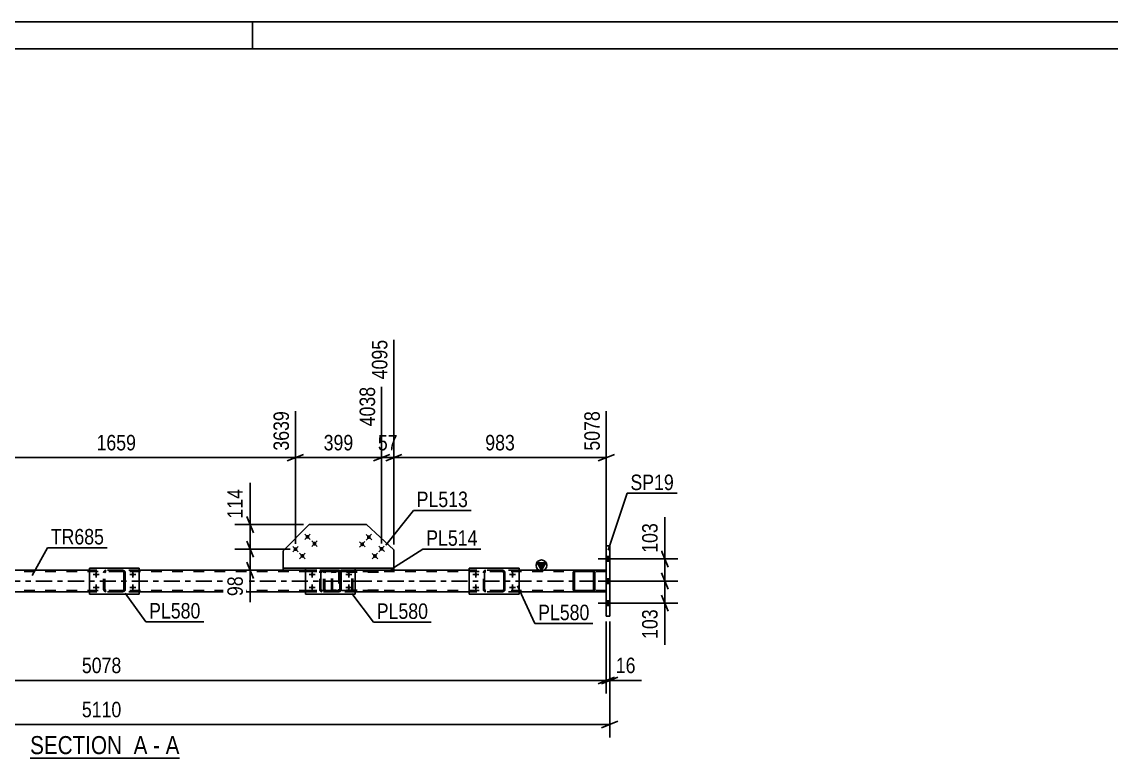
# Model space of a CAD drawing. Header units: millimetres. Extents: x 0 to 841, y 0 to 594.
# Drawn here: x 168.3 to 370, y 457.7 to 594 of the extents above; entities that cross this region are included whole.
import ezdxf

# ---------------------------------------------------------------- set-up
doc = ezdxf.new("R2010")
doc.units = ezdxf.units.MM
doc.linetypes.add('DXK_LINE_DOT2', pattern=[3.9198, 1.9599, -1.9599])
doc.linetypes.add('DXK_LINE_DOT3', pattern=[5.9187, 2.979, -0.9799, 0.9799, -0.9799])
doc.styles.add('Arial Narrow', font='ARIALN.TTF', dxfattribs={"height": 0.2})

# ---------------------------------------------------------------- blocks, each defined once
blk = doc.blocks.new('Unknown-570385202-1113')
at = {"color": 5, "linetype": 'Continuous'}
for p, q in [((841, 594), (0, 594)), ((211, 589), (211, 594)), ((836, 589), (5, 589))]:
    blk.add_line(p, q, dxfattribs=at)
blk = doc.blocks.new('Unknown-570385202-11 - 2560')
at = {"color": 6, "linetype": 'Continuous'}
blk.add_line((169.84, 457.71), (197.49, 457.71), dxfattribs=at)
at = {"color": 0, "linetype": 'Continuous'}
for points in [[(187.95, 458.46), (187.95, 461.96), (169.84, 461.96), (169.84, 458.46)], [(191.56, 458.46), (191.56, 461.96), (189, 461.96), (189, 458.46)], [(193.88, 458.46), (193.88, 461.96), (192.61, 461.96), (192.61, 458.46)], [(197.49, 458.46), (197.49, 461.96), (194.93, 461.96), (194.93, 458.46)]]:
    blk.add_wipeout(points, dxfattribs=at)
at = {"color": 7, "linetype": 'Continuous', "style": 'Arial Narrow'}
for s, p in [('SECTION ', (169.84, 458.46)), ('A', (189, 458.46)), ('-', (192.61, 458.46)), ('A', (194.93, 458.46))]:
    blk.add_text(s, height=3.34, dxfattribs=at).set_placement(p)
blk = doc.blocks.new('Part-570385202-2629 - 2560')
at = {"color": 2, "linetype": 'Continuous'}
for p, q in [((180.85, 488.09), (180.85, 492.89)), ((180.85, 492.89), (180.85, 492.89)), ((180.85, 492.89), (190.05, 492.89)), ((190.05, 492.89), (190.05, 488.09)), ((180.85, 488.09), (180.85, 488.09)), ((190.05, 488.09), (180.85, 488.09))]:
    blk.add_line(p, q, dxfattribs=at)
at = {"color": 7, "linetype": 'DXK_LINE_DOT2'}
for p, q in [((180.85, 492.89), (180.85, 488.09)), ((180.85, 492.89), (180.85, 492.89)), ((190.05, 488.09), (190.05, 492.89)), ((180.85, 488.09), (180.85, 488.09))]:
    blk.add_line(p, q, dxfattribs=at)
blk = doc.blocks.new('Part-570385202-2566 - 2560')
at = {"linetype": 'Continuous'}
blk.add_hatch(color=2, dxfattribs=at).paths.add_polyline_path([(264.52, 492.49), (263.72, 493.89), (265.32, 493.89)])
at = {"color": 2, "linetype": 'Continuous'}
for p, q in [((98.17, 492.49), (89.65, 492.49)), ((106.27, 492.49), (98.27, 492.49)), ((123.47, 492.49), (115.47, 492.49)), ((131.57, 492.49), (123.57, 492.49)), ((180.85, 492.49), (152.61, 492.49)), ((216.7, 492.49), (190.05, 492.49)), ((251.16, 492.49), (237.18, 492.49)), ((276.52, 492.49), (260.36, 492.49)), ((264.52, 492.49), (263.72, 493.89)), ((263.72, 493.89), (265.32, 493.89)), ((265.32, 493.89), (264.52, 492.49)), ((89.65, 488.49), (98.17, 488.49)), ((98.27, 488.49), (106.27, 488.49)), ((123.47, 488.49), (115.47, 488.49)), ((140.85, 488.49), (123.57, 488.49)), ((180.85, 488.49), (150.05, 488.49)), ((220.85, 488.49), (190.05, 488.49)), ((251.16, 488.49), (230.05, 488.49)), ((270.87, 488.49), (260.36, 488.49)), ((276.52, 488.49), (273.93, 488.49))]:
    blk.add_line(p, q, dxfattribs=at)
at = {"color": 7, "linetype": 'DXK_LINE_DOT2'}
for p, q in [((89.65, 492.49), (89.65, 488.49)), ((98.17, 492.25), (89.65, 492.25)), ((123.47, 492.25), (98.27, 492.25)), ((115.47, 492.49), (106.27, 492.49)), ((276.52, 492.25), (123.57, 492.25)), ((152.61, 492.49), (131.57, 492.49)), ((190.05, 492.49), (180.85, 492.49)), ((237.18, 492.49), (216.7, 492.49)), ((260.36, 492.49), (251.16, 492.49)), ((276.52, 488.49), (276.52, 492.49)), ((276.52, 492.49), (276.52, 492.49)), ((276.52, 492.49), (276.52, 488.49)), ((276.52, 492.49), (276.52, 492.49)), ((276.52, 492.25), (276.52, 492.25)), ((98.17, 488.73), (89.65, 488.73)), ((89.65, 488.53), (89.65, 488.49)), ((123.47, 488.73), (98.27, 488.73)), ((115.47, 488.49), (106.27, 488.49)), ((276.52, 488.73), (123.57, 488.73)), ((150.05, 488.49), (140.85, 488.49)), ((190.05, 488.49), (180.85, 488.49)), ((230.05, 488.49), (220.85, 488.49)), ((260.36, 488.49), (251.16, 488.49)), ((273.93, 488.49), (270.87, 488.49)), ((276.52, 488.73), (276.52, 488.73)), ((276.52, 488.49), (276.52, 488.49)), ((276.52, 488.49), (276.52, 488.49))]:
    blk.add_line(p, q, dxfattribs=at)
at = {"color": 7, "linetype": 'DXK_LINE_DOT3'}
for p, q in [((89.65, 490.49), (98.17, 490.49)), ((98.27, 490.49), (123.47, 490.49)), ((123.57, 490.49), (276.52, 490.49))]:
    blk.add_line(p, q, dxfattribs=at)
at = {"color": 2, "linetype": 'Continuous'}
blk.add_circle((264.52, 493.39), 1, dxfattribs=at)
blk = doc.blocks.new('Bolt-570385202-2641 - 2560')
at = {"linetype": 'Continuous'}
for points in [[(232.82, 498.37, -1), (232.29, 498.86, -1)], [(231.6, 497.05, -1), (231.07, 497.54, -1)], [(235.17, 496.2, -1), (234.64, 496.69, -1)], [(233.95, 494.88, -1), (233.42, 495.37, -1)]]:
    blk.add_hatch(color=1, dxfattribs=at).paths.add_polyline_path(points)
at = {"color": 1, "linetype": 'Continuous'}
for p, q in [((232.03, 499.11), (233.09, 498.13)), ((233.05, 499.15), (232.07, 498.09)), ((230.81, 497.78), (231.86, 496.81)), ((231.82, 497.82), (230.85, 496.77)), ((234.38, 496.93), (235.44, 495.96)), ((235.4, 496.97), (234.42, 495.92)), ((233.16, 495.61), (234.21, 494.63)), ((234.17, 495.65), (233.2, 494.59))]:
    blk.add_line(p, q, dxfattribs=at)
blk = doc.blocks.new('Part-570385202-2577 - 2560')
at = {"color": 2, "linetype": 'Continuous'}
for p, q in [((276.52, 496.99), (276.52, 496.99)), ((276.52, 496.99), (277.16, 496.99)), ((276.52, 496.99), (276.52, 483.99)), ((277.16, 483.99), (277.16, 496.99)), ((276.52, 483.99), (276.52, 483.99)), ((276.52, 483.99), (277.16, 483.99))]:
    blk.add_line(p, q, dxfattribs=at)
at = {"color": 7, "linetype": 'DXK_LINE_DOT2'}
for p, q in [((276.52, 483.99), (276.52, 496.99)), ((277.16, 496.99), (277.16, 496.99)), ((277.16, 496.99), (277.16, 483.99)), ((277.16, 483.99), (277.16, 483.99))]:
    blk.add_line(p, q, dxfattribs=at)
blk = doc.blocks.new('Part-570385202-2587 - 2560')
at = {"color": 7, "linetype": 'DXK_LINE_DOT2'}
for p, q in [((254.05, 492.45), (254.24, 492.49)), ((254.05, 492.45), (254.06, 492.45)), ((254.24, 492.49), (254.06, 492.45)), ((254.07, 492.18), (254.15, 492.23)), ((254.15, 492.23), (254.07, 492.18)), ((254.15, 492.23), (254.24, 492.25)), ((254.24, 492.25), (254.15, 492.23)), ((257.28, 492.49), (254.24, 492.49)), ((257.28, 492.25), (254.24, 492.25)), ((257.28, 492.49), (257.46, 492.45)), ((257.47, 492.45), (257.28, 492.49)), ((257.28, 492.25), (257.38, 492.23)), ((257.37, 492.23), (257.28, 492.25)), ((257.37, 492.23), (257.38, 492.23)), ((257.45, 492.18), (257.37, 492.23)), ((257.38, 492.23), (257.45, 492.18)), ((253.76, 492.01), (253.79, 492.19)), ((253.8, 492.19), (253.76, 492.01)), ((253.76, 488.97), (253.76, 492.01)), ((253.76, 492.01), (253.76, 492.01)), ((253.76, 488.97), (253.76, 492.01)), ((254, 492.01), (254.02, 492.1)), ((254.02, 492.1), (254, 492.01)), ((254, 488.97), (254, 492.01)), ((254, 492.01), (254, 492.01)), ((254, 492.01), (254, 488.97)), ((254.02, 492.1), (254.07, 492.18)), ((254.07, 492.18), (254.02, 492.1)), ((257.45, 492.18), (257.51, 492.1)), ((257.5, 492.1), (257.45, 492.18)), ((257.52, 492.01), (257.5, 492.1)), ((257.51, 492.1), (257.52, 492.01)), ((257.52, 488.97), (257.52, 492.01)), ((257.52, 492.01), (257.52, 492.01)), ((257.52, 492.01), (257.52, 488.97)), ((257.72, 492.19), (257.76, 492.01)), ((257.76, 492.01), (257.73, 492.19)), ((257.76, 488.97), (257.76, 492.01)), ((257.76, 492.01), (257.76, 492.01)), ((257.76, 492.01), (257.76, 488.97)), ((253.76, 488.97), (253.76, 488.97)), ((253.79, 488.79), (253.76, 488.97)), ((253.76, 488.97), (253.8, 488.79)), ((254, 488.97), (254, 488.97)), ((254.02, 488.88), (254, 488.97)), ((254, 488.97), (254.02, 488.88)), ((254.07, 488.8), (254.02, 488.88)), ((254.02, 488.88), (254.07, 488.8)), ((254.05, 488.53), (254.06, 488.53)), ((254.24, 488.49), (254.05, 488.53)), ((254.06, 488.53), (254.24, 488.49)), ((254.15, 488.75), (254.07, 488.8)), ((254.07, 488.8), (254.15, 488.75)), ((254.24, 488.73), (254.15, 488.75)), ((254.15, 488.75), (254.24, 488.73)), ((257.28, 488.73), (254.24, 488.73)), ((257.28, 488.49), (254.24, 488.49)), ((257.38, 488.75), (257.28, 488.73)), ((257.28, 488.73), (257.37, 488.75)), ((257.46, 488.53), (257.28, 488.49)), ((257.28, 488.49), (257.47, 488.53)), ((257.37, 488.75), (257.45, 488.8)), ((257.37, 488.75), (257.38, 488.75)), ((257.45, 488.8), (257.38, 488.75)), ((257.51, 488.88), (257.45, 488.8)), ((257.45, 488.8), (257.5, 488.88)), ((257.5, 488.88), (257.52, 488.97)), ((257.52, 488.97), (257.51, 488.88)), ((257.52, 488.97), (257.52, 488.97)), ((257.76, 488.97), (257.72, 488.79)), ((257.73, 488.79), (257.76, 488.97)), ((257.76, 488.97), (257.76, 488.97))]:
    blk.add_line(p, q, dxfattribs=at)
at = {"color": 7, "linetype": 'DXK_LINE_DOT3'}
blk.add_line((255.77, 490.49), (255.75, 490.49), dxfattribs=at)
at = {"color": 7, "linetype": 'DXK_LINE_DOT2'}
for centre, start, end in [((254.24, 492.01), 112.5, 157.5), ((254.24, 492.01), 112.5, 157.5), ((257.28, 492.01), 22.5, 67.5), ((257.28, 492.01), 22.5, 67.5), ((254.24, 488.97), 202.5, 247.5), ((254.24, 488.97), 202.5, 247.5), ((257.28, 488.97), 292.5, 337.5), ((257.28, 488.97), 292.5, 337.5)]:
    blk.add_arc(centre, 0.48, start, end, dxfattribs=at)
blk = doc.blocks.new('Bolt-570385202-2652 - 2560')
at = {"linetype": 'Continuous'}
for points in [[(221.46, 498.93, -1), (220.96, 498.42, -1)], [(219.21, 496.65, -1), (218.71, 496.14, -1)], [(222.74, 497.67, -1), (222.24, 497.15, -1)], [(220.49, 495.39, -1), (219.99, 494.88, -1)]]:
    blk.add_hatch(color=1, dxfattribs=at).paths.add_polyline_path(points)
at = {"color": 1, "linetype": 'Continuous'}
for p, q in [((220.7, 498.16), (221.71, 499.19)), ((220.7, 499.18), (221.72, 498.17)), ((218.45, 496.9), (219.47, 495.89)), ((218.46, 495.88), (219.47, 496.91)), ((221.98, 497.92), (223, 496.9)), ((221.98, 496.9), (223, 497.92)), ((219.73, 495.64), (220.75, 494.63)), ((219.74, 494.62), (220.75, 495.64))]:
    blk.add_line(p, q, dxfattribs=at)
blk = doc.blocks.new('Part-570385202-2588 - 2560')
at = {"color": 7, "linetype": 'DXK_LINE_DOT2'}
for p, q in [((223.74, 492.45), (223.93, 492.49)), ((223.74, 492.45), (223.75, 492.45)), ((223.93, 492.49), (223.75, 492.45)), ((223.76, 492.18), (223.84, 492.23)), ((223.84, 492.23), (223.76, 492.18)), ((223.84, 492.23), (223.93, 492.25)), ((223.93, 492.25), (223.84, 492.23)), ((226.97, 492.49), (223.93, 492.49)), ((226.97, 492.25), (223.93, 492.25)), ((226.97, 492.49), (227.15, 492.45)), ((227.16, 492.45), (226.97, 492.49)), ((226.97, 492.25), (227.07, 492.23)), ((227.06, 492.23), (226.97, 492.25)), ((227.06, 492.23), (227.07, 492.23)), ((227.14, 492.18), (227.06, 492.23)), ((227.07, 492.23), (227.14, 492.18)), ((223.45, 492.01), (223.48, 492.19)), ((223.49, 492.19), (223.45, 492.01)), ((223.45, 488.97), (223.45, 492.01)), ((223.45, 492.01), (223.45, 492.01)), ((223.45, 488.97), (223.45, 492.01)), ((223.69, 492.01), (223.71, 492.1)), ((223.71, 492.1), (223.69, 492.01)), ((223.69, 488.97), (223.69, 492.01)), ((223.69, 492.01), (223.69, 492.01)), ((223.69, 492.01), (223.69, 488.97)), ((223.71, 492.1), (223.76, 492.18)), ((223.76, 492.18), (223.71, 492.1)), ((227.14, 492.18), (227.2, 492.1)), ((227.19, 492.1), (227.14, 492.18)), ((227.21, 492.01), (227.19, 492.1)), ((227.2, 492.1), (227.21, 492.01)), ((227.21, 488.97), (227.21, 492.01)), ((227.21, 492.01), (227.21, 492.01)), ((227.21, 492.01), (227.21, 488.97)), ((227.41, 492.19), (227.45, 492.01)), ((227.45, 492.01), (227.42, 492.19)), ((227.45, 488.97), (227.45, 492.01)), ((227.45, 492.01), (227.45, 492.01)), ((227.45, 492.01), (227.45, 488.97)), ((223.45, 488.97), (223.45, 488.97)), ((223.48, 488.79), (223.45, 488.97)), ((223.45, 488.97), (223.49, 488.79)), ((223.69, 488.97), (223.69, 488.97)), ((223.71, 488.88), (223.69, 488.97)), ((223.69, 488.97), (223.71, 488.88)), ((223.76, 488.8), (223.71, 488.88)), ((223.71, 488.88), (223.76, 488.8)), ((223.74, 488.53), (223.75, 488.53)), ((223.93, 488.49), (223.74, 488.53)), ((223.75, 488.53), (223.93, 488.49)), ((223.84, 488.75), (223.76, 488.8)), ((223.76, 488.8), (223.84, 488.75)), ((223.93, 488.73), (223.84, 488.75)), ((223.84, 488.75), (223.93, 488.73)), ((226.97, 488.73), (223.93, 488.73)), ((226.97, 488.49), (223.93, 488.49)), ((227.07, 488.75), (226.97, 488.73)), ((226.97, 488.73), (227.06, 488.75)), ((227.15, 488.53), (226.97, 488.49)), ((226.97, 488.49), (227.16, 488.53)), ((227.06, 488.75), (227.14, 488.8)), ((227.06, 488.75), (227.07, 488.75)), ((227.14, 488.8), (227.07, 488.75)), ((227.2, 488.88), (227.14, 488.8)), ((227.14, 488.8), (227.19, 488.88)), ((227.19, 488.88), (227.21, 488.97)), ((227.21, 488.97), (227.2, 488.88)), ((227.21, 488.97), (227.21, 488.97)), ((227.45, 488.97), (227.41, 488.79)), ((227.42, 488.79), (227.45, 488.97)), ((227.45, 488.97), (227.45, 488.97))]:
    blk.add_line(p, q, dxfattribs=at)
at = {"color": 7, "linetype": 'DXK_LINE_DOT3'}
blk.add_line((225.46, 490.49), (225.44, 490.49), dxfattribs=at)
at = {"color": 7, "linetype": 'DXK_LINE_DOT2'}
for centre, start, end in [((223.93, 492.01), 112.5, 157.5), ((223.93, 492.01), 112.5, 157.5), ((226.97, 492.01), 22.5, 67.5), ((226.97, 492.01), 22.5, 67.5), ((223.93, 488.97), 202.5, 247.5), ((223.93, 488.97), 202.5, 247.5), ((226.97, 488.97), 292.5, 337.5), ((226.97, 488.97), 292.5, 337.5)]:
    blk.add_arc(centre, 0.48, start, end, dxfattribs=at)
blk = doc.blocks.new('Part-570385202-2593 - 2560')
at = {"color": 2, "linetype": 'Continuous'}
for p, q in [((220.85, 488.09), (220.85, 492.89)), ((220.85, 492.89), (220.85, 492.89)), ((220.85, 492.89), (230.05, 492.89)), ((230.05, 492.89), (230.05, 488.09)), ((220.85, 488.09), (220.85, 488.09)), ((230.05, 488.09), (220.85, 488.09))]:
    blk.add_line(p, q, dxfattribs=at)
at = {"color": 7, "linetype": 'DXK_LINE_DOT2'}
for p, q in [((220.85, 492.89), (220.85, 488.09)), ((220.85, 492.89), (220.85, 492.89)), ((230.05, 488.09), (230.05, 492.89)), ((220.85, 488.09), (220.85, 488.09))]:
    blk.add_line(p, q, dxfattribs=at)
blk = doc.blocks.new('Part-570385202-2603 - 2560')
at = {"color": 2, "linetype": 'Continuous'}
for p, q in [((221.48, 500.94), (216.7, 496.1)), ((232.11, 500.94), (221.48, 500.94)), ((237.18, 496.25), (232.11, 500.94)), ((237.18, 496.25), (237.18, 492.89)), ((216.7, 496.1), (216.7, 492.89))]:
    blk.add_line(p, q, dxfattribs=at)
at = {"color": 7, "linetype": 'DXK_LINE_DOT2'}
blk.add_line((237.18, 492.89), (216.7, 492.89), dxfattribs=at)
blk = doc.blocks.new('Part-570385202-2668 - 2560')
at = {"color": 7, "linetype": 'DXK_LINE_DOT2'}
for p, q in [((226.01, 492.32), (225.88, 492.3)), ((234.32, 492.32), (226.01, 492.32)), ((229.35, 492.3), (229.22, 492.32)), ((225.69, 492.1), (225.67, 492)), ((225.67, 488.98), (225.67, 492)), ((225.7, 492.12), (225.69, 492.1)), ((225.84, 492), (225.85, 492.06)), ((225.84, 488.98), (225.84, 492)), ((225.85, 492.06), (225.89, 492.12)), ((225.89, 492.12), (225.94, 492.15)), ((225.94, 492.15), (226.01, 492.16)), ((234.32, 492.16), (226.01, 492.16)), ((229.22, 492.16), (229.29, 492.15)), ((229.29, 492.15), (229.34, 492.12)), ((229.34, 492.12), (229.38, 492.06)), ((229.38, 492.06), (229.39, 492)), ((229.39, 488.98), (229.39, 492)), ((229.54, 492.1), (229.54, 492.12)), ((229.56, 492), (229.54, 492.1)), ((229.56, 488.98), (229.56, 492)), ((225.67, 488.98), (225.7, 488.86)), ((225.85, 488.92), (225.84, 488.98)), ((225.89, 488.87), (225.85, 488.92)), ((225.88, 488.69), (226.01, 488.66)), ((225.94, 488.83), (225.89, 488.87)), ((226.01, 488.82), (225.94, 488.83)), ((234.32, 488.82), (226.01, 488.82)), ((234.32, 488.66), (226.01, 488.66)), ((229.29, 488.83), (229.22, 488.82)), ((229.22, 488.66), (229.35, 488.69)), ((229.34, 488.87), (229.29, 488.83)), ((229.38, 488.92), (229.34, 488.87)), ((229.39, 488.98), (229.38, 488.92)), ((229.54, 488.86), (229.56, 488.98))]:
    blk.add_line(p, q, dxfattribs=at)
at = {"color": 7, "linetype": 'DXK_LINE_DOT3'}
blk.add_line((232.72, 490.49), (224.2, 490.49), dxfattribs=at)
at = {"color": 7, "linetype": 'DXK_LINE_DOT2'}
for centre, start, end in [((226, 491.99), 110.7583, 155.68), ((229.24, 491.99), 24.32, 69.2417), ((226, 489), 204.32, 249.2417), ((229.24, 489), 290.7583, 335.68)]:
    blk.add_arc(centre, 0.331, start, end, dxfattribs=at)
blk = doc.blocks.new('Bolt-570385202-2604 - 2560')
at = {"linetype": 'Continuous'}
for points in [[(277.16, 494.15), (277.16, 495.03), (276.52, 495.03), (276.52, 494.15)], [(277.16, 494.15), (277.16, 495.03), (276.52, 495.03), (276.52, 494.15)], [(277.16, 494.15), (277.16, 495.03), (276.52, 495.03), (276.52, 494.15)], [(277.16, 490.03), (277.16, 490.91), (276.52, 490.91), (276.52, 490.03)], [(277.16, 490.03), (277.16, 490.91), (276.52, 490.91), (276.52, 490.03)], [(277.16, 485.95), (277.16, 486.83), (276.52, 486.83), (276.52, 485.95)], [(277.16, 485.95), (277.16, 486.83), (276.52, 486.83), (276.52, 485.95)], [(277.16, 485.95), (277.16, 486.83), (276.52, 486.83), (276.52, 485.95)]]:
    blk.add_hatch(color=1, dxfattribs=at).paths.add_polyline_path(points)
at = {"color": 1, "linetype": 'Continuous'}
for p, q in [((278.32, 494.59), (275, 494.59)), ((278.32, 494.59), (275, 494.59)), ((278.32, 494.59), (275, 494.59)), ((277.16, 495.03), (276.52, 495.03)), ((277.16, 495.03), (276.52, 495.03)), ((277.16, 495.03), (276.52, 495.03)), ((277.16, 494.15), (276.52, 494.15)), ((277.16, 494.15), (276.52, 494.15)), ((277.16, 494.15), (276.52, 494.15)), ((278.32, 490.47), (275, 490.47)), ((278.32, 490.47), (275, 490.47)), ((277.16, 490.91), (276.52, 490.91)), ((277.16, 490.91), (276.52, 490.91)), ((277.16, 490.03), (276.52, 490.03)), ((277.16, 490.03), (276.52, 490.03)), ((278.32, 486.39), (275, 486.39)), ((278.32, 486.39), (275, 486.39)), ((278.32, 486.39), (275, 486.39)), ((277.16, 486.83), (276.52, 486.83)), ((277.16, 486.83), (276.52, 486.83)), ((277.16, 486.83), (276.52, 486.83)), ((277.16, 485.95), (276.52, 485.95)), ((277.16, 485.95), (276.52, 485.95)), ((277.16, 485.95), (276.52, 485.95))]:
    blk.add_line(p, q, dxfattribs=at)
blk = doc.blocks.new('Part-570385202-2611 - 2560')
at = {"color": 2, "linetype": 'Continuous'}
for p, q in [((251.16, 488.09), (251.16, 492.89)), ((251.16, 492.89), (251.16, 492.89)), ((251.16, 492.89), (260.36, 492.89)), ((260.36, 492.89), (260.36, 488.09)), ((251.16, 488.09), (251.16, 488.09)), ((260.36, 488.09), (251.16, 488.09))]:
    blk.add_line(p, q, dxfattribs=at)
at = {"color": 7, "linetype": 'DXK_LINE_DOT2'}
for p, q in [((251.16, 492.89), (251.16, 488.09)), ((251.16, 492.89), (251.16, 492.89)), ((260.36, 488.09), (260.36, 492.89)), ((251.16, 488.09), (251.16, 488.09))]:
    blk.add_line(p, q, dxfattribs=at)
blk = doc.blocks.new('Part-570385202-2612 - 2560')
at = {"color": 2, "linetype": 'Continuous'}
for p, q in [((270.69, 492.45), (270.87, 492.49)), ((270.69, 492.45), (270.7, 492.45)), ((270.88, 492.49), (270.7, 492.45)), ((270.71, 492.18), (270.79, 492.23)), ((270.79, 492.23), (270.88, 492.25)), ((273.92, 492.49), (270.87, 492.49)), ((270.88, 492.25), (273.92, 492.25)), ((274, 492.23), (273.91, 492.25)), ((274.1, 492.45), (273.92, 492.49)), ((273.92, 492.25), (274.01, 492.23)), ((274, 492.23), (274.01, 492.23)), ((274.08, 492.18), (274, 492.23)), ((274.01, 492.23), (274.09, 492.18)), ((270.39, 492.01), (270.43, 492.19)), ((270.39, 492.01), (270.4, 492.01)), ((270.39, 488.97), (270.39, 492.01)), ((270.44, 492.19), (270.4, 492.01)), ((270.4, 488.97), (270.4, 492.01)), ((270.64, 492.01), (270.66, 492.1)), ((270.64, 488.97), (270.64, 492.01)), ((270.66, 492.1), (270.71, 492.18)), ((274.13, 492.1), (274.08, 492.18)), ((274.09, 492.18), (274.14, 492.1)), ((274.15, 492.01), (274.13, 492.1)), ((274.14, 492.1), (274.16, 492.01)), ((274.16, 492.01), (274.15, 492.01)), ((274.15, 492.01), (274.15, 488.97)), ((274.16, 488.97), (274.16, 492.01)), ((274.4, 492.01), (274.36, 492.19)), ((274.4, 488.97), (274.4, 492.01)), ((270.4, 488.97), (270.39, 488.97)), ((270.43, 488.79), (270.39, 488.97)), ((270.4, 488.97), (270.44, 488.79)), ((270.66, 488.88), (270.64, 488.97)), ((270.71, 488.8), (270.66, 488.88)), ((270.69, 488.53), (270.7, 488.53)), ((270.87, 488.49), (270.69, 488.53)), ((270.7, 488.53), (270.88, 488.49)), ((270.79, 488.75), (270.71, 488.8)), ((270.88, 488.73), (270.79, 488.75)), ((273.92, 488.49), (270.87, 488.49)), ((273.92, 488.73), (270.88, 488.73)), ((273.91, 488.73), (274, 488.75)), ((274.01, 488.75), (273.92, 488.73)), ((273.92, 488.49), (274.1, 488.53)), ((274, 488.75), (274.08, 488.8)), ((274, 488.75), (274.01, 488.75)), ((274.09, 488.8), (274.01, 488.75)), ((274.08, 488.8), (274.13, 488.88)), ((274.14, 488.88), (274.09, 488.8)), ((274.13, 488.88), (274.15, 488.97)), ((274.16, 488.97), (274.14, 488.88)), ((274.15, 488.97), (274.16, 488.97)), ((274.36, 488.79), (274.4, 488.97))]:
    blk.add_line(p, q, dxfattribs=at)
at = {"color": 7, "linetype": 'DXK_LINE_DOT2'}
for p, q in [((270.78, 492.23), (270.7, 492.18)), ((270.87, 492.25), (270.78, 492.23)), ((270.87, 492.25), (270.88, 492.25)), ((270.88, 492.25), (270.87, 492.25)), ((273.91, 492.49), (274.1, 492.45)), ((270.65, 492.1), (270.63, 492.01)), ((270.64, 492.01), (270.63, 492.01)), ((270.63, 492.01), (270.63, 488.97)), ((270.7, 492.18), (270.65, 492.1)), ((274.36, 492.19), (274.39, 492.01)), ((274.4, 492.01), (274.39, 492.01)), ((274.39, 492.01), (274.39, 488.97)), ((270.63, 488.97), (270.64, 488.97)), ((270.63, 488.97), (270.65, 488.88)), ((270.65, 488.88), (270.7, 488.8)), ((270.7, 488.8), (270.78, 488.75)), ((270.78, 488.75), (270.87, 488.73)), ((270.87, 488.73), (270.88, 488.73)), ((270.88, 488.73), (270.87, 488.73)), ((274.1, 488.53), (273.91, 488.49)), ((274.39, 488.97), (274.36, 488.79)), ((274.39, 488.97), (274.4, 488.97))]:
    blk.add_line(p, q, dxfattribs=at)
at = {"color": 2, "linetype": 'Continuous'}
for centre, start, end in [((270.87, 492.01), 112.5, 157.5), ((270.88, 492.01), 112.5, 157.5), ((273.92, 492.01), 22.5, 67.5), ((270.87, 488.97), 202.5, 247.5), ((270.88, 488.97), 202.5, 247.5), ((273.92, 488.97), 292.5, 337.5)]:
    blk.add_arc(centre, 0.48, start, end, dxfattribs=at)
at = {"color": 7, "linetype": 'DXK_LINE_DOT2'}
for centre, start, end in [((273.91, 492.01), 22.5, 67.5), ((273.91, 488.97), 292.5, 337.5)]:
    blk.add_arc(centre, 0.48, start, end, dxfattribs=at)
blk = doc.blocks.new('Part-570385202-2623 - 2560')
at = {"color": 2, "linetype": 'Continuous'}
for p, q in [((237.18, 492.89), (216.7, 492.89)), ((216.7, 492.89), (216.7, 492.49)), ((216.7, 492.49), (220.85, 492.49)), ((237.18, 492.49), (230.05, 492.49)), ((237.18, 492.89), (237.18, 492.49))]:
    blk.add_line(p, q, dxfattribs=at)
at = {"color": 7, "linetype": 'DXK_LINE_DOT2'}
blk.add_line((230.05, 492.49), (220.85, 492.49), dxfattribs=at)
blk = doc.blocks.new('Part-570385202-2624 - 2560')
at = {"color": 7, "linetype": 'DXK_LINE_DOT2'}
for p, q in [((183.74, 492.45), (183.93, 492.49)), ((183.74, 492.45), (183.75, 492.45)), ((183.93, 492.49), (183.75, 492.45)), ((183.76, 492.18), (183.84, 492.23)), ((183.84, 492.23), (183.76, 492.18)), ((183.84, 492.23), (183.93, 492.25)), ((183.93, 492.25), (183.84, 492.23)), ((186.97, 492.49), (183.93, 492.49)), ((186.97, 492.25), (183.93, 492.25)), ((186.97, 492.49), (187.15, 492.45)), ((187.16, 492.45), (186.97, 492.49)), ((186.97, 492.25), (187.07, 492.23)), ((187.06, 492.23), (186.97, 492.25)), ((187.06, 492.23), (187.07, 492.23)), ((187.14, 492.18), (187.06, 492.23)), ((187.07, 492.23), (187.14, 492.18)), ((183.45, 492.01), (183.48, 492.19)), ((183.49, 492.19), (183.45, 492.01)), ((183.45, 488.97), (183.45, 492.01)), ((183.45, 492.01), (183.45, 492.01)), ((183.45, 488.97), (183.45, 492.01)), ((183.69, 492.01), (183.71, 492.1)), ((183.71, 492.1), (183.69, 492.01)), ((183.69, 488.97), (183.69, 492.01)), ((183.69, 492.01), (183.69, 492.01)), ((183.69, 488.97), (183.69, 492.01)), ((183.71, 492.1), (183.76, 492.18)), ((183.76, 492.18), (183.71, 492.1)), ((187.14, 492.18), (187.2, 492.1)), ((187.19, 492.1), (187.14, 492.18)), ((187.21, 492.02), (187.19, 492.1)), ((187.2, 492.1), (187.21, 492.01)), ((187.21, 492.01), (187.21, 492.02)), ((187.21, 488.97), (187.21, 492.01)), ((187.21, 492.01), (187.21, 492.01)), ((187.21, 492.01), (187.21, 488.97)), ((187.41, 492.19), (187.45, 492.02)), ((187.45, 492.01), (187.42, 492.19)), ((187.45, 492.02), (187.45, 492.01)), ((187.45, 488.97), (187.45, 492.01)), ((187.45, 492.01), (187.45, 492.01)), ((187.45, 492.01), (187.45, 488.97)), ((183.45, 488.97), (183.45, 488.97)), ((183.48, 488.79), (183.45, 488.97)), ((183.45, 488.97), (183.49, 488.79)), ((183.69, 488.97), (183.69, 488.97)), ((183.69, 488.97), (183.69, 488.97)), ((183.71, 488.88), (183.69, 488.97)), ((183.69, 488.97), (183.71, 488.88)), ((183.76, 488.8), (183.71, 488.88)), ((183.71, 488.88), (183.76, 488.8)), ((183.74, 488.53), (183.75, 488.53)), ((183.93, 488.49), (183.74, 488.53)), ((183.75, 488.53), (183.93, 488.49)), ((183.84, 488.75), (183.76, 488.8)), ((183.76, 488.8), (183.84, 488.75)), ((183.93, 488.73), (183.84, 488.75)), ((183.84, 488.75), (183.93, 488.73)), ((186.97, 488.73), (183.93, 488.73)), ((186.97, 488.49), (183.93, 488.49)), ((187.07, 488.75), (186.97, 488.73)), ((186.97, 488.73), (187.06, 488.75)), ((187.15, 488.53), (186.97, 488.49)), ((186.97, 488.49), (187.16, 488.53)), ((187.06, 488.75), (187.14, 488.8)), ((187.06, 488.75), (187.07, 488.75)), ((187.14, 488.8), (187.07, 488.75)), ((187.2, 488.88), (187.14, 488.8)), ((187.14, 488.8), (187.19, 488.88)), ((187.19, 488.88), (187.21, 488.97)), ((187.21, 488.97), (187.2, 488.88)), ((187.21, 488.97), (187.21, 488.97)), ((187.45, 488.97), (187.41, 488.79)), ((187.42, 488.79), (187.45, 488.97)), ((187.45, 488.97), (187.45, 488.97))]:
    blk.add_line(p, q, dxfattribs=at)
at = {"color": 7, "linetype": 'DXK_LINE_DOT3'}
blk.add_line((185.46, 490.49), (185.44, 490.49), dxfattribs=at)
at = {"color": 7, "linetype": 'DXK_LINE_DOT2'}
for centre, start, end in [((183.93, 492.01), 112.5, 157.5), ((183.93, 492.01), 112.5, 157.5), ((186.97, 492.01), 22.5, 67.5), ((186.97, 492.01), 22.5, 67.5), ((183.93, 488.97), 202.5, 247.5), ((183.93, 488.97), 202.5, 247.5), ((186.97, 488.97), 292.5, 337.5), ((186.97, 488.97), 292.5, 337.5)]:
    blk.add_arc(centre, 0.48, start, end, dxfattribs=at)
blk = doc.blocks.new('Bolt-570385202-2638 - 2560')
at = {"linetype": 'Continuous'}
for points in [[(181.77, 491.69), (181.78, 491.75), (181.8, 491.8), (181.83, 491.86), (181.87, 491.9), (181.91, 491.93), (181.97, 491.96), (182.03, 491.97), (182.08, 491.97), (182.14, 491.96), (182.19, 491.93), (182.24, 491.9), (182.28, 491.86), (182.31, 491.8), (182.33, 491.75), (182.33, 491.69), (182.33, 491.63), (182.31, 491.58), (182.28, 491.53), (182.24, 491.48), (182.19, 491.45), (182.14, 491.42), (182.08, 491.41), (182.03, 491.41), (181.97, 491.42), (181.91, 491.45), (181.87, 491.48), (181.83, 491.53), (181.8, 491.58), (181.78, 491.63)], [(188.57, 491.69), (188.58, 491.75), (188.6, 491.8), (188.63, 491.86), (188.67, 491.9), (188.71, 491.93), (188.77, 491.96), (188.83, 491.97), (188.88, 491.97), (188.94, 491.96), (188.99, 491.93), (189.04, 491.9), (189.08, 491.86), (189.11, 491.8), (189.13, 491.75), (189.13, 491.69), (189.13, 491.63), (189.11, 491.58), (189.08, 491.53), (189.04, 491.48), (188.99, 491.45), (188.94, 491.42), (188.88, 491.41), (188.83, 491.41), (188.77, 491.42), (188.71, 491.45), (188.67, 491.48), (188.63, 491.53), (188.6, 491.58), (188.58, 491.63)], [(181.77, 489.29), (181.78, 489.35), (181.8, 489.4), (181.83, 489.46), (181.87, 489.5), (181.91, 489.53), (181.97, 489.56), (182.03, 489.57), (182.08, 489.57), (182.14, 489.56), (182.19, 489.53), (182.24, 489.5), (182.28, 489.46), (182.31, 489.4), (182.33, 489.35), (182.33, 489.29), (182.33, 489.23), (182.31, 489.18), (182.28, 489.13), (182.24, 489.08), (182.19, 489.05), (182.14, 489.02), (182.08, 489.01), (182.03, 489.01), (181.97, 489.02), (181.91, 489.05), (181.87, 489.08), (181.83, 489.13), (181.8, 489.18), (181.78, 489.23)], [(188.57, 489.29), (188.58, 489.35), (188.6, 489.4), (188.63, 489.46), (188.67, 489.5), (188.71, 489.53), (188.77, 489.56), (188.83, 489.57), (188.88, 489.57), (188.94, 489.56), (188.99, 489.53), (189.04, 489.5), (189.08, 489.46), (189.11, 489.4), (189.13, 489.35), (189.13, 489.29), (189.13, 489.23), (189.11, 489.18), (189.08, 489.13), (189.04, 489.08), (188.99, 489.05), (188.94, 489.02), (188.88, 489.01), (188.83, 489.01), (188.77, 489.02), (188.71, 489.05), (188.67, 489.08), (188.63, 489.13), (188.6, 489.18), (188.58, 489.23)]]:
    blk.add_hatch(color=1, dxfattribs=at).paths.add_polyline_path(points)
at = {"color": 1, "linetype": 'Continuous'}
for p, q in [((182.05, 492.25), (182.05, 491.13)), ((188.85, 492.25), (188.85, 491.13)), ((182.61, 491.69), (181.49, 491.69)), ((189.41, 491.69), (188.29, 491.69)), ((182.61, 489.29), (181.49, 489.29)), ((182.05, 489.85), (182.05, 488.73)), ((189.41, 489.29), (188.29, 489.29)), ((188.85, 489.85), (188.85, 488.73))]:
    blk.add_line(p, q, dxfattribs=at)
blk = doc.blocks.new('Bolt-570385202-2654 - 2560')
at = {"linetype": 'Continuous'}
for points in [[(221.77, 491.69), (221.78, 491.75), (221.8, 491.8), (221.83, 491.86), (221.87, 491.9), (221.91, 491.93), (221.97, 491.96), (222.03, 491.97), (222.08, 491.97), (222.14, 491.96), (222.19, 491.93), (222.24, 491.9), (222.28, 491.86), (222.31, 491.8), (222.33, 491.75), (222.33, 491.69), (222.33, 491.63), (222.31, 491.58), (222.28, 491.53), (222.24, 491.48), (222.19, 491.45), (222.14, 491.42), (222.08, 491.41), (222.03, 491.41), (221.97, 491.42), (221.91, 491.45), (221.87, 491.48), (221.83, 491.53), (221.8, 491.58), (221.78, 491.63)], [(228.57, 491.69), (228.58, 491.75), (228.6, 491.8), (228.63, 491.86), (228.67, 491.9), (228.71, 491.93), (228.77, 491.96), (228.83, 491.97), (228.88, 491.97), (228.94, 491.96), (228.99, 491.93), (229.04, 491.9), (229.08, 491.86), (229.11, 491.8), (229.13, 491.75), (229.13, 491.69), (229.13, 491.63), (229.11, 491.58), (229.08, 491.53), (229.04, 491.48), (228.99, 491.45), (228.94, 491.42), (228.88, 491.41), (228.83, 491.41), (228.77, 491.42), (228.71, 491.45), (228.67, 491.48), (228.63, 491.53), (228.6, 491.58), (228.58, 491.63)], [(221.77, 489.29), (221.78, 489.35), (221.8, 489.4), (221.83, 489.46), (221.87, 489.5), (221.91, 489.53), (221.97, 489.56), (222.03, 489.57), (222.08, 489.57), (222.14, 489.56), (222.19, 489.53), (222.24, 489.5), (222.28, 489.46), (222.31, 489.4), (222.33, 489.35), (222.33, 489.29), (222.33, 489.23), (222.31, 489.18), (222.28, 489.13), (222.24, 489.08), (222.19, 489.05), (222.14, 489.02), (222.08, 489.01), (222.03, 489.01), (221.97, 489.02), (221.91, 489.05), (221.87, 489.08), (221.83, 489.13), (221.8, 489.18), (221.78, 489.23)], [(228.57, 489.29), (228.58, 489.35), (228.6, 489.4), (228.63, 489.46), (228.67, 489.5), (228.71, 489.53), (228.77, 489.56), (228.83, 489.57), (228.88, 489.57), (228.94, 489.56), (228.99, 489.53), (229.04, 489.5), (229.08, 489.46), (229.11, 489.4), (229.13, 489.35), (229.13, 489.29), (229.13, 489.23), (229.11, 489.18), (229.08, 489.13), (229.04, 489.08), (228.99, 489.05), (228.94, 489.02), (228.88, 489.01), (228.83, 489.01), (228.77, 489.02), (228.71, 489.05), (228.67, 489.08), (228.63, 489.13), (228.6, 489.18), (228.58, 489.23)]]:
    blk.add_hatch(color=1, dxfattribs=at).paths.add_polyline_path(points)
at = {"color": 1, "linetype": 'Continuous'}
for p, q in [((222.05, 492.25), (222.05, 491.13)), ((228.85, 492.25), (228.85, 491.13)), ((222.61, 491.69), (221.49, 491.69)), ((229.41, 491.69), (228.29, 491.69)), ((222.61, 489.29), (221.49, 489.29)), ((222.05, 489.85), (222.05, 488.73)), ((229.41, 489.29), (228.29, 489.29)), ((228.85, 489.85), (228.85, 488.73))]:
    blk.add_line(p, q, dxfattribs=at)
blk = doc.blocks.new('Bolt-570385202-2655 - 2560')
at = {"linetype": 'Continuous'}
for points in [[(252.08, 491.69), (252.09, 491.75), (252.11, 491.8), (252.14, 491.86), (252.18, 491.9), (252.22, 491.93), (252.28, 491.96), (252.34, 491.97), (252.39, 491.97), (252.45, 491.96), (252.5, 491.93), (252.55, 491.9), (252.59, 491.86), (252.62, 491.8), (252.64, 491.75), (252.64, 491.69), (252.64, 491.63), (252.62, 491.58), (252.59, 491.53), (252.55, 491.48), (252.5, 491.45), (252.45, 491.42), (252.39, 491.41), (252.34, 491.41), (252.28, 491.42), (252.22, 491.45), (252.18, 491.48), (252.14, 491.53), (252.11, 491.58), (252.09, 491.63)], [(258.88, 491.69), (258.89, 491.75), (258.91, 491.8), (258.94, 491.86), (258.98, 491.9), (259.02, 491.93), (259.08, 491.96), (259.14, 491.97), (259.19, 491.97), (259.25, 491.96), (259.3, 491.93), (259.35, 491.9), (259.39, 491.86), (259.42, 491.8), (259.44, 491.75), (259.44, 491.69), (259.44, 491.63), (259.42, 491.58), (259.39, 491.53), (259.35, 491.48), (259.3, 491.45), (259.25, 491.42), (259.19, 491.41), (259.14, 491.41), (259.08, 491.42), (259.02, 491.45), (258.98, 491.48), (258.94, 491.53), (258.91, 491.58), (258.89, 491.63)], [(252.08, 489.29), (252.09, 489.35), (252.11, 489.4), (252.14, 489.46), (252.18, 489.5), (252.22, 489.53), (252.28, 489.56), (252.34, 489.57), (252.39, 489.57), (252.45, 489.56), (252.5, 489.53), (252.55, 489.5), (252.59, 489.46), (252.62, 489.4), (252.64, 489.35), (252.64, 489.29), (252.64, 489.23), (252.62, 489.18), (252.59, 489.13), (252.55, 489.08), (252.5, 489.05), (252.45, 489.02), (252.39, 489.01), (252.34, 489.01), (252.28, 489.02), (252.22, 489.05), (252.18, 489.08), (252.14, 489.13), (252.11, 489.18), (252.09, 489.23)], [(258.88, 489.29), (258.89, 489.35), (258.91, 489.4), (258.94, 489.46), (258.98, 489.5), (259.02, 489.53), (259.08, 489.56), (259.14, 489.57), (259.19, 489.57), (259.25, 489.56), (259.3, 489.53), (259.35, 489.5), (259.39, 489.46), (259.42, 489.4), (259.44, 489.35), (259.44, 489.29), (259.44, 489.23), (259.42, 489.18), (259.39, 489.13), (259.35, 489.08), (259.3, 489.05), (259.25, 489.02), (259.19, 489.01), (259.14, 489.01), (259.08, 489.02), (259.02, 489.05), (258.98, 489.08), (258.94, 489.13), (258.91, 489.18), (258.89, 489.23)]]:
    blk.add_hatch(color=1, dxfattribs=at).paths.add_polyline_path(points)
at = {"color": 1, "linetype": 'Continuous'}
for p, q in [((252.36, 492.25), (252.36, 491.13)), ((259.16, 492.25), (259.16, 491.13)), ((252.92, 491.69), (251.8, 491.69)), ((259.72, 491.69), (258.6, 491.69)), ((252.92, 489.29), (251.8, 489.29)), ((252.36, 489.85), (252.36, 488.73)), ((259.72, 489.29), (258.6, 489.29)), ((259.16, 489.85), (259.16, 488.73))]:
    blk.add_line(p, q, dxfattribs=at)
blk = doc.blocks.new('Part-570385202-2669 - 2560')
at = {"color": 7, "linetype": 'DXK_LINE_DOT2'}
for p, q in [((226.85, 492.49), (220.31, 492.49)), ((226.85, 492.25), (220.31, 492.25)), ((224.67, 492.49), (224.48, 492.46)), ((224.5, 492.18), (224.58, 492.23)), ((224.58, 492.23), (224.67, 492.25)), ((225.67, 492.49), (225.67, 492.25)), ((226.95, 492.46), (226.85, 492.49)), ((226.85, 492.25), (226.9, 492.23)), ((226.9, 492.23), (226.94, 492.18)), ((227.04, 492.35), (226.95, 492.46)), ((227.1, 492.2), (227.04, 492.35)), ((224.21, 492.18), (224.17, 492.01)), ((224.17, 488.97), (224.17, 492.01)), ((224.21, 492.2), (224.21, 492.18)), ((224.42, 492.01), (224.44, 492.1)), ((224.42, 488.97), (224.42, 492.01)), ((224.44, 492.1), (224.5, 492.18)), ((226.94, 492.18), (226.97, 492.1)), ((226.97, 492.1), (226.98, 492.01)), ((226.98, 492.01), (226.98, 488.97)), ((227.12, 492.01), (227.1, 492.2)), ((227.12, 492.01), (227.12, 488.97)), ((226.85, 488.73), (220.31, 488.73)), ((226.85, 488.49), (220.31, 488.49)), ((224.17, 488.97), (224.21, 488.79)), ((224.44, 488.88), (224.42, 488.97)), ((224.5, 488.8), (224.44, 488.88)), ((224.48, 488.53), (224.67, 488.49)), ((224.58, 488.75), (224.5, 488.8)), ((224.67, 488.73), (224.58, 488.75)), ((225.67, 488.49), (225.67, 488.73)), ((226.9, 488.75), (226.85, 488.73)), ((226.85, 488.49), (226.95, 488.53)), ((226.94, 488.8), (226.9, 488.75)), ((226.97, 488.88), (226.94, 488.8)), ((226.95, 488.53), (227.04, 488.63)), ((226.98, 488.97), (226.97, 488.88)), ((227.04, 488.63), (227.1, 488.79)), ((227.1, 488.79), (227.12, 488.97))]:
    blk.add_line(p, q, dxfattribs=at)
for centre, start, end in [((224.66, 492), 111.1941, 156.1506), ((224.66, 488.99), 203.8494, 248.8059)]:
    blk.add_arc(centre, 0.492, start, end, dxfattribs=at)
blk = doc.blocks.new('StraightDimension-570385202-5762 - 2560')
at = {"color": 7, "linetype": 'Continuous'}
for p, q in [((237.18, 497.25), (237.18, 535.14)), ((234.91, 497.45), (234.91, 526.44)), ((233.41, 512.73), (236.41, 513.93)), ((234.91, 513.33), (237.18, 513.33)), ((238.68, 513.93), (235.68, 512.73))]:
    blk.add_line(p, q, dxfattribs=at)
at = {"color": 0, "linetype": 'Continuous'}
blk.add_wipeout([(236.58, 535.74), (232.38, 535.74), (232.38, 527.23), (236.58, 527.23)], dxfattribs=at)
at = {"color": 0}
blk.add_wipeout([(238.47, 514.08), (238.47, 518.28), (233.62, 518.28), (233.62, 514.08)], dxfattribs=at)
at = {"color": 3, "linetype": 'Continuous', "style": 'Arial Narrow'}
blk.add_text('4095', height=2.863, rotation=90.0002, dxfattribs=at).set_placement((235.98, 527.83))
at = {"color": 3, "style": 'Arial Narrow'}
blk.add_text('57', height=2.863, dxfattribs=at).set_placement((234.22, 514.68))
blk = doc.blocks.new('StraightDimension-570385202-2912 - 2560')
at = {"color": 7, "linetype": 'Continuous'}
for p, q in [((276.52, 482.99), (276.52, 469.7)), ((277.16, 482.99), (277.16, 469.7)), ((275.02, 471.5), (278.02, 472.7)), ((278.66, 472.7), (275.66, 471.5)), ((276.52, 472.1), (277.16, 472.1))]:
    blk.add_line(p, q, dxfattribs=at)
at = {"color": 0}
blk.add_wipeout([(282.54, 472.85), (282.54, 477.05), (277.68, 477.05), (277.68, 472.85)], dxfattribs=at)
at = {"color": 7, "linetype": 'Continuous'}
blk.add_line((277.16, 472.1), (283.06, 472.1), dxfattribs=at)
blk.add_line((277.16, 472.1), (283.06, 472.1), dxfattribs=at)
at = {"color": 3, "style": 'Arial Narrow'}
blk.add_text('16', height=2.863, dxfattribs=at).set_placement((278.28, 473.45))
blk = doc.blocks.new('StraightDimension-570385202-5761 - 2560')
at = {"color": 7, "linetype": 'Continuous'}
for p, q in [((237.18, 497.25), (237.18, 535.14)), ((276.52, 493.49), (276.52, 521.94)), ((238.68, 513.93), (235.68, 512.73)), ((237.18, 513.33), (276.52, 513.33)), ((275.02, 512.73), (278.02, 513.93))]:
    blk.add_line(p, q, dxfattribs=at)
at = {"color": 0, "linetype": 'Continuous'}
blk.add_wipeout([(275.92, 522.54), (271.72, 522.54), (271.72, 514.03), (275.92, 514.03)], dxfattribs=at)
at = {"color": 0}
blk.add_wipeout([(260.19, 514.08), (260.19, 518.28), (253.51, 518.28), (253.51, 514.08)], dxfattribs=at)
at = {"color": 3, "linetype": 'Continuous', "style": 'Arial Narrow'}
blk.add_text('5078', height=2.863, rotation=90.0002, dxfattribs=at).set_placement((275.32, 514.63))
at = {"color": 3, "style": 'Arial Narrow'}
blk.add_text('983', height=2.863, dxfattribs=at).set_placement((254.11, 514.68))
blk = doc.blocks.new('StraightDimension-570385202-5764 - 2560')
at = {"color": 7, "linetype": 'Continuous'}
for p, q in [((152.61, 497.1), (152.61, 535.14)), ((218.96, 497.4), (218.96, 521.94)), ((154.11, 513.93), (151.11, 512.73)), ((152.61, 513.33), (218.96, 513.33)), ((217.46, 512.73), (220.46, 513.93))]:
    blk.add_line(p, q, dxfattribs=at)
at = {"color": 0, "linetype": 'Continuous'}
blk.add_wipeout([(218.36, 522.54), (214.16, 522.54), (214.16, 514.03), (218.36, 514.03)], dxfattribs=at)
at = {"color": 0}
blk.add_wipeout([(190.04, 514.08), (190.04, 518.28), (181.53, 518.28), (181.53, 514.08)], dxfattribs=at)
at = {"color": 3, "linetype": 'Continuous', "style": 'Arial Narrow'}
blk.add_text('3639', height=2.863, rotation=90.0002, dxfattribs=at).set_placement((217.76, 514.63))
at = {"color": 3, "style": 'Arial Narrow'}
blk.add_text('1659', height=2.863, dxfattribs=at).set_placement((182.13, 514.68))
blk = doc.blocks.new('StraightDimension-570385202-5763 - 2560')
at = {"color": 7, "linetype": 'Continuous'}
for p, q in [((234.91, 497.45), (234.91, 526.44)), ((218.96, 497.4), (218.96, 521.94)), ((220.46, 513.93), (217.46, 512.73)), ((218.96, 513.33), (234.91, 513.33)), ((233.41, 512.73), (236.41, 513.93))]:
    blk.add_line(p, q, dxfattribs=at)
at = {"color": 0}
blk.add_wipeout([(230.28, 514.08), (230.28, 518.28), (223.59, 518.28), (223.59, 514.08)], dxfattribs=at)
at = {"color": 0, "linetype": 'Continuous'}
blk.add_wipeout([(234.31, 527.04), (230.11, 527.04), (230.11, 518.53), (234.31, 518.53)], dxfattribs=at)
at = {"color": 3, "linetype": 'Continuous', "style": 'Arial Narrow'}
blk.add_text('4038', height=2.863, rotation=90.0002, dxfattribs=at).set_placement((233.71, 519.13))
at = {"color": 3, "style": 'Arial Narrow'}
blk.add_text('399', height=2.863, dxfattribs=at).set_placement((224.19, 514.68))
blk = doc.blocks.new('StraightDimension-570385202-3144 - 2560')
at = {"color": 7, "linetype": 'Continuous'}
for p, q in [((89.01, 482.99), (89.01, 461.53)), ((277.16, 482.99), (277.16, 461.53)), ((90.51, 464.53), (87.51, 463.33)), ((275.66, 463.33), (278.66, 464.53)), ((89.01, 463.93), (277.16, 463.93))]:
    blk.add_line(p, q, dxfattribs=at)
at = {"color": 0}
blk.add_wipeout([(187.34, 464.68), (187.34, 468.88), (178.82, 468.88), (178.82, 464.68)], dxfattribs=at)
at = {"color": 3, "style": 'Arial Narrow'}
blk.add_text('5110', height=2.863, dxfattribs=at).set_placement((179.42, 465.28))
blk = doc.blocks.new('StraightDimension-570385202-2922 - 2560')
at = {"color": 7, "linetype": 'Continuous'}
for p, q in [((89.65, 482.99), (89.65, 469.7)), ((276.52, 482.99), (276.52, 469.7)), ((91.15, 472.7), (88.15, 471.5)), ((89.65, 472.1), (276.52, 472.1)), ((275.02, 471.5), (278.02, 472.7))]:
    blk.add_line(p, q, dxfattribs=at)
at = {"color": 0}
blk.add_wipeout([(187.34, 472.85), (187.34, 477.05), (178.82, 477.05), (178.82, 472.85)], dxfattribs=at)
at = {"color": 3, "style": 'Arial Narrow'}
blk.add_text('5078', height=2.863, dxfattribs=at).set_placement((179.42, 473.45))
blk = doc.blocks.new('StraightDimension-570385202-2943 - 2560')
at = {"color": 7, "linetype": 'Continuous'}
for p, q in [((278.16, 494.59), (289.77, 494.59)), ((286.77, 496.09), (287.97, 493.09)), ((287.37, 490.49), (287.37, 494.59)), ((278.16, 490.49), (289.77, 490.49)), ((287.97, 488.99), (286.77, 491.99))]:
    blk.add_line(p, q, dxfattribs=at)
at = {"color": 0}
blk.add_wipeout([(286.62, 501.8), (282.42, 501.8), (282.42, 495.12), (286.62, 495.12)], dxfattribs=at)
at = {"color": 7, "linetype": 'Continuous'}
blk.add_line((287.37, 494.59), (287.37, 502.33), dxfattribs=at)
blk.add_line((287.37, 494.59), (287.37, 502.33), dxfattribs=at)
at = {"color": 3, "style": 'Arial Narrow'}
blk.add_text('103', height=2.863, rotation=90.0002, dxfattribs=at).set_placement((286.02, 495.72))
blk = doc.blocks.new('StraightDimension-570385202-2951 - 2560')
at = {"color": 7, "linetype": 'Continuous'}
for p, q in [((278.16, 490.49), (289.77, 490.49)), ((286.77, 491.99), (287.97, 488.99)), ((287.37, 486.39), (287.37, 490.49)), ((278.16, 486.39), (289.77, 486.39)), ((287.97, 484.89), (286.77, 487.89))]:
    blk.add_line(p, q, dxfattribs=at)
at = {"color": 0}
blk.add_wipeout([(286.62, 485.87), (282.42, 485.87), (282.42, 479.18), (286.62, 479.18)], dxfattribs=at)
at = {"color": 7, "linetype": 'Continuous'}
blk.add_line((287.37, 486.39), (287.37, 478.66), dxfattribs=at)
blk.add_line((287.37, 486.39), (287.37, 478.66), dxfattribs=at)
at = {"color": 3, "style": 'Arial Narrow'}
blk.add_text('103', height=2.863, rotation=90.0002, dxfattribs=at).set_placement((286.02, 479.78))
blk = doc.blocks.new('StraightDimension-570385202-15839 - 2560')
at = {"color": 7, "linetype": 'Continuous'}
for p, q in [((209.97, 502.44), (211.17, 499.44)), ((220.48, 500.94), (207.72, 500.94)), ((210.57, 496.4), (210.57, 500.94)), ((217.96, 496.4), (207.72, 496.4)), ((211.17, 494.9), (209.97, 497.9))]:
    blk.add_line(p, q, dxfattribs=at)
at = {"color": 0}
blk.add_wipeout([(209.82, 508.15), (205.62, 508.15), (205.62, 501.46), (209.82, 501.46)], dxfattribs=at)
at = {"color": 7, "linetype": 'Continuous'}
blk.add_line((210.57, 500.94), (210.57, 508.67), dxfattribs=at)
blk.add_line((210.57, 500.94), (210.57, 508.67), dxfattribs=at)
at = {"color": 3, "style": 'Arial Narrow'}
blk.add_text('114', height=2.863, rotation=90.0002, dxfattribs=at).set_placement((209.22, 502.06))
blk = doc.blocks.new('StraightDimension-570385202-15840 - 2560')
at = {"color": 7, "linetype": 'Continuous'}
for p, q in [((217.96, 496.4), (207.72, 496.4)), ((209.97, 497.9), (211.17, 494.9)), ((210.57, 492.49), (210.57, 496.4)), ((215.7, 492.49), (207.72, 492.49)), ((211.17, 490.99), (209.97, 493.99))]:
    blk.add_line(p, q, dxfattribs=at)
at = {"color": 0}
blk.add_wipeout([(209.82, 491.97), (205.62, 491.97), (205.62, 487.11), (209.82, 487.11)], dxfattribs=at)
at = {"color": 7, "linetype": 'Continuous'}
blk.add_line((210.57, 492.49), (210.57, 486.58), dxfattribs=at)
blk.add_line((210.57, 492.49), (210.57, 486.58), dxfattribs=at)
at = {"color": 3, "style": 'Arial Narrow'}
blk.add_text('98', height=2.863, rotation=90.0002, dxfattribs=at).set_placement((209.22, 487.71))
blk = doc.blocks.new('Mark-570385202-2573 - 2560')
at = {"color": 0}
blk.add_wipeout([(289.03, 507.33), (289.03, 510.33), (280.99, 510.33), (280.99, 507.33)], dxfattribs=at)
blk.add_wipeout([(289.03, 507.33), (289.03, 510.33), (280.99, 510.33), (280.99, 507.33)], dxfattribs=at)
at = {"color": 30, "linetype": 'Continuous'}
for p, q in [((276.85, 496.18), (280.39, 506.73)), ((280.39, 506.73), (289.63, 506.73))]:
    blk.add_line(p, q, dxfattribs=at)
at = {"color": 3, "style": 'Arial Narrow'}
blk.add_text('SP19', height=2.863, dxfattribs=at).set_placement((280.99, 507.33))
blk = doc.blocks.new('Mark-570385202-2562 - 2560')
at = {"color": 0}
blk.add_wipeout([(183.52, 497.27), (183.52, 500.27), (173.66, 500.27), (173.66, 497.27)], dxfattribs=at)
blk.add_wipeout([(183.52, 497.27), (183.52, 500.27), (173.66, 500.27), (173.66, 497.27)], dxfattribs=at)
at = {"color": 30, "linetype": 'Continuous'}
for p, q in [((170.21, 491.5), (173.06, 496.67)), ((173.06, 496.67), (184.12, 496.67))]:
    blk.add_line(p, q, dxfattribs=at)
at = {"color": 3, "style": 'Arial Narrow'}
blk.add_text('TR685', height=2.863, dxfattribs=at).set_placement((173.66, 497.27))
blk = doc.blocks.new('Mark-570385202-2589 - 2560')
at = {"color": 0}
blk.add_wipeout([(243.52, 483.49), (243.52, 486.49), (234.02, 486.49), (234.02, 483.49)], dxfattribs=at)
blk.add_wipeout([(243.52, 483.49), (243.52, 486.49), (234.02, 486.49), (234.02, 483.49)], dxfattribs=at)
at = {"color": 30, "linetype": 'Continuous'}
for p, q in [((229.43, 488.2), (233.42, 482.89)), ((233.42, 482.89), (244.12, 482.89))]:
    blk.add_line(p, q, dxfattribs=at)
at = {"color": 3, "style": 'Arial Narrow'}
blk.add_text('PL580', height=2.863, dxfattribs=at).set_placement((234.02, 483.49))
blk = doc.blocks.new('Mark-570385202-2599 - 2560')
at = {"color": 0}
blk.add_wipeout([(250.91, 504.18), (250.91, 507.18), (241.41, 507.18), (241.41, 504.18)], dxfattribs=at)
blk.add_wipeout([(250.91, 504.18), (250.91, 507.18), (241.41, 507.18), (241.41, 504.18)], dxfattribs=at)
at = {"color": 30, "linetype": 'Continuous'}
for p, q in [((235.67, 497.12), (240.81, 503.58)), ((240.81, 503.58), (251.51, 503.58))]:
    blk.add_line(p, q, dxfattribs=at)
at = {"color": 3, "style": 'Arial Narrow'}
blk.add_text('PL513', height=2.863, dxfattribs=at).set_placement((241.41, 504.18))
blk = doc.blocks.new('Mark-570385202-2607 - 2560')
at = {"color": 0}
blk.add_wipeout([(273.4, 483.25), (273.4, 486.25), (263.9, 486.25), (263.9, 483.25)], dxfattribs=at)
blk.add_wipeout([(273.4, 483.25), (273.4, 486.25), (263.9, 486.25), (263.9, 483.25)], dxfattribs=at)
at = {"color": 30, "linetype": 'Continuous'}
for p, q in [((260.07, 489.62), (263.3, 482.65)), ((263.3, 482.65), (274, 482.65))]:
    blk.add_line(p, q, dxfattribs=at)
at = {"color": 3, "style": 'Arial Narrow'}
blk.add_text('PL580', height=2.863, dxfattribs=at).set_placement((263.9, 483.25))
blk = doc.blocks.new('Mark-570385202-2619 - 2560')
at = {"color": 0}
blk.add_wipeout([(252.69, 497.02), (252.69, 500.02), (243.18, 500.02), (243.18, 497.02)], dxfattribs=at)
blk.add_wipeout([(252.69, 497.02), (252.69, 500.02), (243.18, 500.02), (243.18, 497.02)], dxfattribs=at)
at = {"color": 30, "linetype": 'Continuous'}
for p, q in [((236.61, 492.65), (242.58, 496.42)), ((242.58, 496.42), (253.29, 496.42))]:
    blk.add_line(p, q, dxfattribs=at)
at = {"color": 3, "style": 'Arial Narrow'}
blk.add_text('PL514', height=2.863, dxfattribs=at).set_placement((243.18, 497.02))
blk = doc.blocks.new('Mark-570385202-2625 - 2560')
at = {"color": 0}
blk.add_wipeout([(201.38, 483.56), (201.38, 486.56), (191.87, 486.56), (191.87, 483.56)], dxfattribs=at)
blk.add_wipeout([(201.38, 483.56), (201.38, 486.56), (191.87, 486.56), (191.87, 483.56)], dxfattribs=at)
at = {"color": 30, "linetype": 'Continuous'}
for p, q in [((187.41, 488.23), (191.27, 482.96)), ((191.27, 482.96), (201.98, 482.96))]:
    blk.add_line(p, q, dxfattribs=at)
at = {"color": 3, "style": 'Arial Narrow'}
blk.add_text('PL580', height=2.863, dxfattribs=at).set_placement((191.87, 483.56))

msp = doc.modelspace()

# ---------------------------------------------------------------- block references
for name in ['Unknown-570385202-1113', 'Part-570385202-2603 - 2560', 'Bolt-570385202-2652 - 2560', 'Bolt-570385202-2641 - 2560', 'Part-570385202-2577 - 2560', 'Part-570385202-2566 - 2560', 'Bolt-570385202-2604 - 2560', 'Part-570385202-2629 - 2560', 'Bolt-570385202-2638 - 2560', 'Part-570385202-2624 - 2560', 'Part-570385202-2623 - 2560', 'Part-570385202-2669 - 2560', 'Part-570385202-2593 - 2560', 'Bolt-570385202-2654 - 2560', 'Part-570385202-2588 - 2560', 'Part-570385202-2668 - 2560', 'Part-570385202-2611 - 2560', 'Bolt-570385202-2655 - 2560', 'Part-570385202-2587 - 2560', 'Part-570385202-2612 - 2560']:
    msp.add_blockref(name, (0, 0))

# ---------------------------------------------------------------- next in the draw order: block references
for name in ['StraightDimension-570385202-5764 - 2560', 'StraightDimension-570385202-5762 - 2560', 'StraightDimension-570385202-2912 - 2560', 'Unknown-570385202-11 - 2560']:
    msp.add_blockref(name, (0, 0))

# ---------------------------------------------------------------- next in the draw order: block references
for name in ['StraightDimension-570385202-5761 - 2560', 'Mark-570385202-2562 - 2560', 'StraightDimension-570385202-3144 - 2560']:
    msp.add_blockref(name, (0, 0))

# ---------------------------------------------------------------- next in the draw order: block references
for name in ['StraightDimension-570385202-5763 - 2560', 'StraightDimension-570385202-2943 - 2560', 'StraightDimension-570385202-2922 - 2560']:
    msp.add_blockref(name, (0, 0))

# ---------------------------------------------------------------- next in the draw order: block references
for name in ['StraightDimension-570385202-15839 - 2560', 'Mark-570385202-2573 - 2560', 'Mark-570385202-2599 - 2560', 'StraightDimension-570385202-2951 - 2560', 'Mark-570385202-2625 - 2560', 'Mark-570385202-2589 - 2560', 'Mark-570385202-2607 - 2560']:
    msp.add_blockref(name, (0, 0))

# ---------------------------------------------------------------- next in the draw order: block references
for name in ['Mark-570385202-2619 - 2560', 'StraightDimension-570385202-15840 - 2560']:
    msp.add_blockref(name, (0, 0))

doc.saveas('drawing.dxf')
